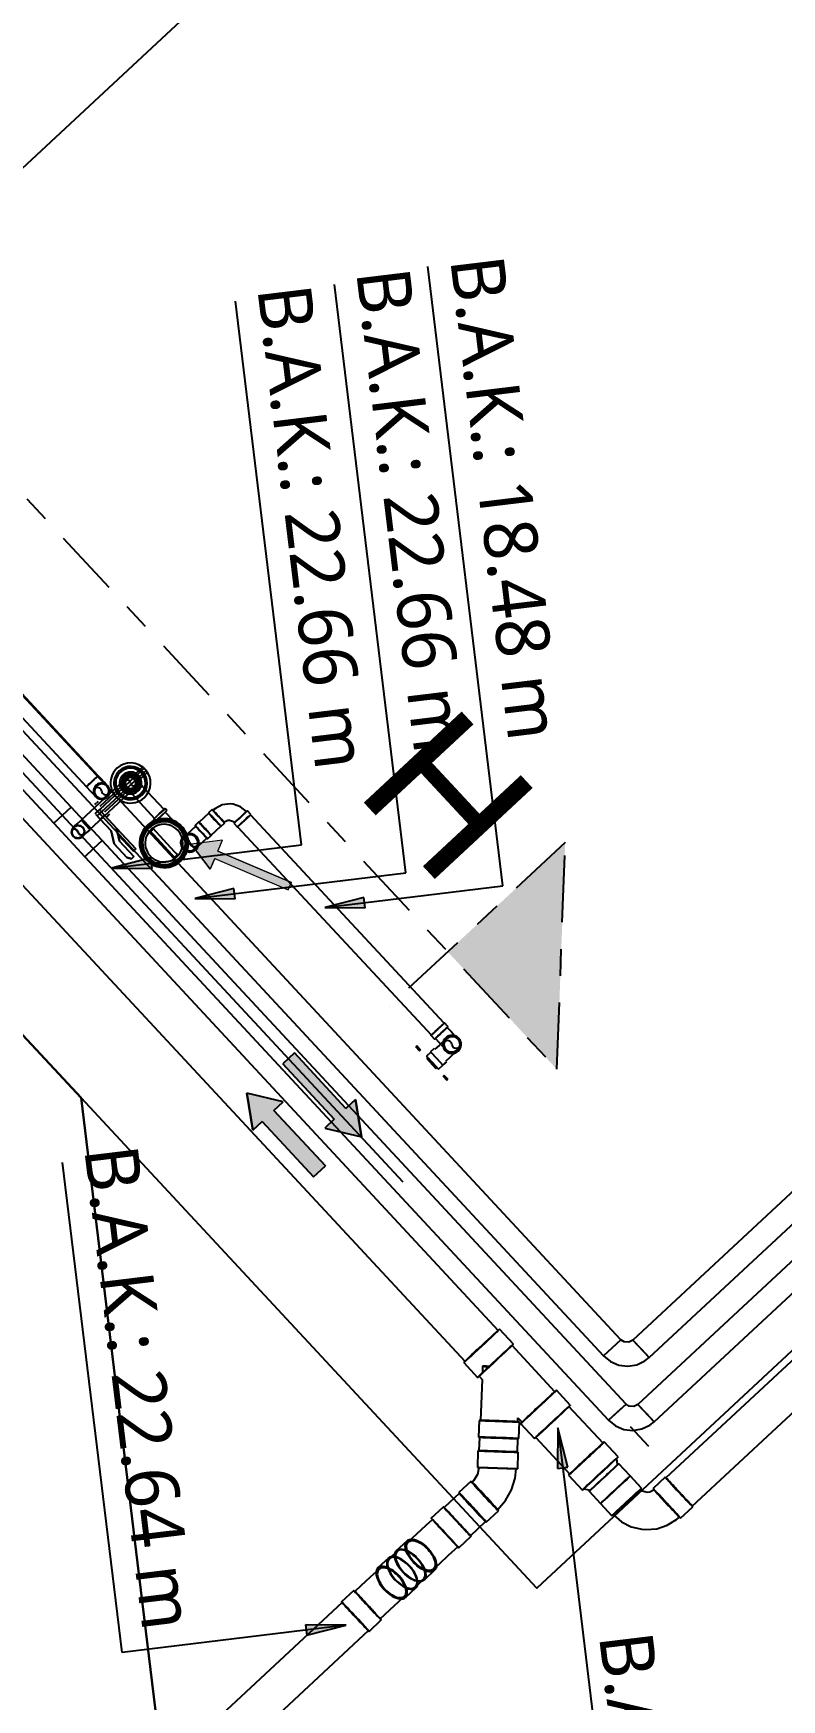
# Model space of a CAD drawing. Header units: millimetres. Extents: x 400382 to 401500, y 4543975 to 4544133.
# Drawn here: x 400490.23 to 400493.03, y 4543994.96 to 4544001.19 of the extents above; entities that cross this region are included whole.
import ezdxf

# ---------------------------------------------------------------- set-up
doc = ezdxf.new("R2010")
doc.units = ezdxf.units.MM
for name, pattern in [('ACAD_ISO05W100', [33, 24, -3, 0, -3, 0, -3]), ('CENTER', [2, 1.25, -0.25, 0.25, -0.25]), ('DASHDOT2', [0.5, 0.25, -0.125, 0, -0.125])]:
    doc.linetypes.add(name, pattern=pattern)
doc.layers.add('A-DETL-GENF', color=92, linetype='Continuous', lineweight=9)
for name, color, linetype in [('iderzi_PROTA', 3, 'Continuous'), ('kesit tarama prota', 252, 'Continuous'), ('kiriş prota', 6, 'Continuous'), ('kolon tarama prota', 252, 'Continuous'), ('merdiven prota', 2, 'Continuous'), ('PRT-AL-TUNEL_EKSENI', 14, 'DASHDOT2'), ('skesit prota', 7, 'Continuous'), ('TARAMA', 8, 'Continuous'), ('tkesit prota', 7, 'Continuous')]:
    doc.layers.add(name, color=color, linetype=linetype)
doc.styles.add('Arial', font='Arial.ttf')
doc.styles.add('Segoe UI Light_1', font='', dxfattribs={"height": 200})
doc.styles.get('Segoe UI Light_1').set_extended_font_data('Segoe UI Light')

# ---------------------------------------------------------------- blocks, each defined once
blk = doc.blocks.new('Flow Direction - Flow Direction _25mm_-1035271-_17_70 m  ARA KAT')
at = {"layer": 'TARAMA'}
blk.add_hatch(color=256, dxfattribs=at).paths.add_polyline_path([(0, 0), (-117, -78), (-117, -30), (-400, -30), (-400, 30), (-117, 30), (-117, 78)], flags=0)
for p, q in [((0, 0), (-117, 78)), ((-117, 78), (-117, 30)), ((-117, 78), (0, 0)), ((-117, 30), (-117, 78)), ((-117, 30), (-400, 30)), ((-400, 30), (-400, -30)), ((-117, 30), (-400, 30)), ((-400, 30), (-400, -30)), ((-117, -78), (0, 0)), ((-117, -78), (0, 0)), ((-400, -30), (-117, -30)), ((-117, -30), (-400, -30)), ((-117, -30), (-117, -78)), ((-117, -30), (-117, -78))]:
    blk.add_line(p, q, dxfattribs=at)
blk = doc.blocks.new('Riser Direction1 - Flow Direction _25mm_ 2-2155046-_17_70 m  ARA KAT')
at = {"layer": 'A-DETL-GENF'}
blk.add_hatch(color=256, dxfattribs=at).paths.add_polyline_path([(0, 0), (118, 0), (96, -38.1), (354.9, -187.5), (339.8, -213.5), (81, -64.1), (59, -102.2)], flags=0)
for p, q in [((0, 0), (59, -102.2)), ((118, 0), (0, 0)), ((118, 0), (0, 0)), ((59, -102.2), (0, 0)), ((96, -38.1), (118, 0)), ((96, -38.1), (118, 0)), ((354.9, -187.5), (96, -38.1)), ((96, -38.1), (354.9, -187.5)), ((59, -102.2), (81, -64.1)), ((81, -64.1), (59, -102.2)), ((81, -64.1), (339.8, -213.5)), ((81, -64.1), (339.8, -213.5)), ((339.8, -213.5), (354.9, -187.5)), ((339.8, -213.5), (354.9, -187.5))]:
    blk.add_line(p, q, dxfattribs=at)
blk = doc.blocks.new('17.60 mekanik')
at = {"layer": 'kolon tarama prota'}
for points in [[(144676.09, 61564.79), (144686.5, 61575.77), (144683.31, 61578.09)], [(144640.54, 61531.46), (144650.95, 61542.43), (144647.76, 61544.76)], [(144610.99, 61516.46), (144621.4, 61527.43), (144618.21, 61529.76)], [(144878.06, 61496.15), (144889.04, 61485.74), (144891.36, 61488.93)], [(144878.08, 61387.86), (144867.66, 61376.89), (144870.86, 61374.57)]]:
    blk.add_hatch(color=256, dxfattribs=at).paths.add_polyline_path(points, flags=0)
for p, q in [((144892.02, 62434.13), (144892.02, 61524.06)), ((144900.91, 61524.06), (144900.91, 62434.13)), ((144919.3, 62428.03), (144919.3, 61513.01)), ((144933.7, 61513.01), (144933.7, 62428.03)), ((144873.13, 62415.24), (144873.13, 61539.06)), ((144882.02, 61539.06), (144882.02, 62415.24)), ((144715.6, 61619.17), (144526.89, 61756.28)), ((144687.31, 61595.84), (144508.01, 61726.11)), ((144653.09, 61574.41), (144487.39, 61694.8)), ((144676.09, 61564.79), (144715.6, 61619.17)), ((144640.54, 61531.46), (144687.31, 61595.84)), ((144683.31, 61578.09), (144676.09, 61564.79)), ((144686.5, 61575.77), (144683.31, 61578.09)), ((144610.99, 61516.46), (144653.09, 61574.41)), ((144676.09, 61564.79), (144686.5, 61575.77)), ((144631.81, 61568.23), (144629.91, 61568.23)), ((144738.25, 61568.09), (144631.81, 61568.09)), ((144740.16, 61568.23), (144738.25, 61568.23)), ((144620.6, 61558.92), (144620.6, 61557.02)), ((144627.46, 61557.02), (144627.46, 61558.92)), ((144629.91, 61561.36), (144631.81, 61561.36)), ((144631.81, 61561.49), (144738.25, 61561.49)), ((144738.25, 61561.36), (144740.16, 61561.36)), ((144742.6, 61558.92), (144742.6, 61557.01)), ((144746.03, 61558.92), (144746.03, 61558.92)), ((144746.03, 61558.92), (144746.03, 61558.92)), ((144746.03, 61558.92), (144746.03, 61558.92)), ((144746.03, 61558.92), (144746.03, 61558.92)), ((144749.46, 61557.01), (144749.46, 61558.92)), ((144620.73, 61557.02), (144620.73, 61552.07)), ((144627.33, 61552.07), (144627.33, 61557.02)), ((144737.53, 61554.79), (144737.53, 61554.29)), ((144737.53, 61554.79), (144739.53, 61554.79)), ((144739.53, 61554.79), (144737.53, 61554.79)), ((144737.53, 61554.29), (144739.53, 61554.29)), ((144739.53, 61554.29), (144737.53, 61554.29)), ((144739.53, 61554.29), (144739.53, 61554.79)), ((144742.73, 61557.01), (144742.73, 61554.79)), ((144746.03, 61557.01), (144742.73, 61557.01)), ((144742.73, 61557.01), (144746.03, 61557.01)), ((144746.03, 61554.79), (144742.73, 61554.79)), ((144742.73, 61554.79), (144746.03, 61554.79)), ((144743.53, 61554.79), (144743.53, 61554.29)), ((144743.53, 61554.79), (144748.53, 61554.79)), ((144748.53, 61554.79), (144743.53, 61554.79)), ((144743.53, 61554.29), (144748.53, 61554.29)), ((144748.53, 61554.29), (144743.53, 61554.29)), ((144749.33, 61557.01), (144746.03, 61557.01)), ((144746.03, 61557.01), (144749.33, 61557.01)), ((144746.03, 61557.01), (144746.03, 61557.01)), ((144746.03, 61557.01), (144746.03, 61557.01)), ((144749.33, 61554.79), (144746.03, 61554.79)), ((144746.03, 61554.79), (144749.33, 61554.79)), ((144748.53, 61554.29), (144748.53, 61554.79)), ((144749.33, 61554.79), (144749.33, 61557.01)), ((144752.53, 61554.79), (144752.53, 61554.29)), ((144752.53, 61554.79), (144754.53, 61554.79)), ((144754.53, 61554.79), (144752.53, 61554.79)), ((144752.53, 61554.29), (144754.53, 61554.29)), ((144754.53, 61554.29), (144752.53, 61554.29)), ((144754.53, 61554.29), (144754.53, 61554.79)), ((144591.21, 61550.99), (144591.21, 61545.44)), ((144591.98, 61550.99), (144591.98, 61525.59)), ((144592.53, 61550.99), (144592.53, 61550.99)), ((144592.53, 61550.99), (144592.53, 61550.99)), ((144592.53, 61550.99), (144592.53, 61550.99)), ((144592.53, 61550.99), (144592.53, 61550.99)), ((144593.08, 61525.59), (144593.08, 61550.99)), ((144593.85, 61545.44), (144593.85, 61550.99)), ((144609.33, 61546.29), (144608.33, 61546.29)), ((144608.33, 61545.29), (144608.33, 61546.29)), ((144608.33, 61546.29), (144608.33, 61546.29)), ((144608.33, 61546.29), (144608.33, 61545.29)), ((144609.33, 61545.29), (144609.33, 61546.29)), ((144609.33, 61546.29), (144609.33, 61546.29)), ((144609.33, 61546.29), (144609.33, 61545.29)), ((144620.6, 61552.07), (144620.6, 61550.17)), ((144627.46, 61550.17), (144627.46, 61552.07)), ((144591.21, 61540.45), (144591.21, 61528.89)), ((144592.53, 61545.44), (144592.53, 61545.44)), ((144592.53, 61545.44), (144592.53, 61545.44)), ((144592.53, 61540.45), (144592.53, 61540.45)), ((144592.53, 61540.45), (144592.53, 61540.45)), ((144593.85, 61528.89), (144593.85, 61540.45)), ((144608.33, 61545.71), (144596.33, 61545.71)), ((144596.33, 61545.71), (144596.33, 61543.29)), ((144596.33, 61543.29), (144596.33, 61545.71)), ((144596.33, 61543.29), (144596.33, 61540.88)), ((144596.33, 61540.88), (144596.33, 61543.29)), ((144596.33, 61543.29), (144596.33, 61543.29)), ((144596.33, 61543.29), (144596.33, 61543.29)), ((144596.33, 61540.88), (144608.33, 61540.88)), ((144608.33, 61545.71), (144608.33, 61543.29)), ((144608.33, 61543.29), (144608.33, 61545.71)), ((144608.33, 61545.29), (144608.33, 61541.29)), ((144608.33, 61541.29), (144608.33, 61545.29)), ((144608.33, 61543.29), (144608.33, 61540.88)), ((144608.33, 61540.88), (144608.33, 61543.29)), ((144608.33, 61541.29), (144608.33, 61540.29)), ((144608.33, 61540.29), (144608.33, 61541.29)), ((144608.33, 61540.29), (144608.94, 61540.29)), ((144608.33, 61540.29), (144608.33, 61540.29)), ((144608.94, 61540.29), (144608.94, 61540.29)), ((144613.62, 61545.41), (144609.33, 61545.41)), ((144609.33, 61541.2), (144609.33, 61545.41)), ((144609.33, 61545.41), (144609.33, 61541.2)), ((144609.33, 61545.29), (144609.33, 61541.29)), ((144609.33, 61541.29), (144609.33, 61545.29)), ((144609.33, 61541.29), (144609.33, 61541.21)), ((144609.33, 61541.2), (144609.33, 61541.29)), ((144609.33, 61541.2), (144609.33, 61541.2)), ((144609.33, 61541.2), (144609.33, 61541.2)), ((144647.76, 61544.76), (144640.54, 61531.46)), ((144640.54, 61531.46), (144650.95, 61542.43)), ((144650.95, 61542.43), (144647.76, 61544.76)), ((144869.98, 61535.9), (144485.52, 61535.9)), ((144582.29, 61536.29), (144517.46, 61536.29)), ((144590.12, 61539.49), (144590.12, 61520.26)), ((144592.53, 61539.49), (144590.12, 61539.49)), ((144590.12, 61539.49), (144592.53, 61539.49)), ((144594.94, 61539.49), (144592.53, 61539.49)), ((144592.53, 61539.49), (144594.94, 61539.49)), ((144594.94, 61520.26), (144594.94, 61539.49)), ((144610.48, 61537.89), (144610.48, 61536.39)), ((144610.98, 61537.89), (144610.48, 61537.89)), ((144610.48, 61537.89), (144610.48, 61537.89)), ((144610.48, 61537.89), (144612.48, 61537.89)), ((144610.48, 61536.39), (144610.48, 61537.89)), ((144612.48, 61536.39), (144610.48, 61536.39)), ((144610.48, 61536.39), (144610.48, 61536.39)), ((144610.48, 61536.39), (144610.98, 61536.39)), ((144612.48, 61537.89), (144610.98, 61537.89)), ((144610.98, 61537.89), (144610.98, 61537.89)), ((144610.98, 61536.39), (144610.98, 61537.89)), ((144610.98, 61536.39), (144610.98, 61536.39)), ((144610.98, 61536.39), (144612.48, 61536.39)), ((144622.58, 61537.89), (144612.48, 61537.89)), ((144612.48, 61537.89), (144622.58, 61537.89)), ((144622.58, 61536.39), (144612.48, 61536.39)), ((144612.48, 61536.39), (144622.58, 61536.39)), ((144624.08, 61537.89), (144622.58, 61537.89)), ((144622.58, 61537.89), (144624.58, 61537.89)), ((144624.58, 61536.39), (144622.58, 61536.39)), ((144622.58, 61536.39), (144624.08, 61536.39)), ((144624.58, 61537.89), (144624.08, 61537.89)), ((144624.08, 61537.89), (144624.08, 61537.89)), ((144624.08, 61536.39), (144624.08, 61537.89)), ((144624.08, 61536.39), (144624.08, 61536.39)), ((144624.08, 61536.39), (144624.58, 61536.39)), ((144624.58, 61536.39), (144624.58, 61537.89)), ((144624.58, 61537.89), (144624.58, 61537.89)), ((144624.58, 61536.39), (144624.58, 61537.89)), ((144624.58, 61536.39), (144624.58, 61536.39)), ((144869.98, 61535.9), (144869.98, 61531.46)), ((144869.98, 61531.46), (144869.98, 61535.9)), ((144869.98, 61527.01), (144869.98, 61535.9)), ((144869.98, 61535.9), (144869.98, 61527.01)), ((144873.13, 61539.06), (144877.58, 61539.06)), ((144877.58, 61539.06), (144873.13, 61539.06)), ((144882.02, 61539.06), (144873.13, 61539.06)), ((144873.13, 61539.06), (144882.02, 61539.06)), ((144877.58, 61539.06), (144882.02, 61539.06)), ((144882.02, 61539.06), (144877.58, 61539.06)), ((144517.46, 61530.26), (144582.29, 61530.26)), ((144589.28, 61529.72), (144589.28, 61528.89)), ((144589.28, 61528.79), (144589.28, 61527.97)), ((144591.87, 61527.97), (144591.87, 61525.79)), ((144591.98, 61528.79), (144591.98, 61525.59)), ((144592.53, 61529.72), (144592.53, 61529.72)), ((144592.53, 61529.72), (144592.53, 61529.72)), ((144592.53, 61528.89), (144592.53, 61528.89)), ((144592.53, 61528.89), (144592.53, 61528.89)), ((144592.53, 61528.89), (144592.53, 61528.89)), ((144592.53, 61528.89), (144592.53, 61528.89)), ((144592.53, 61528.79), (144592.53, 61528.79)), ((144592.53, 61528.79), (144592.53, 61528.79)), ((144592.53, 61528.79), (144592.53, 61528.79)), ((144592.53, 61528.79), (144592.53, 61528.79)), ((144594.68, 61527.97), (144592.53, 61527.97)), ((144592.53, 61527.97), (144592.53, 61527.97)), ((144592.53, 61527.97), (144594.68, 61527.97)), ((144592.53, 61527.97), (144592.53, 61527.97)), ((144592.53, 61527.97), (144592.53, 61527.97)), ((144593.08, 61525.59), (144593.08, 61528.79)), ((144594.68, 61525.79), (144594.68, 61527.97)), ((144594.68, 61527.97), (144601.26, 61527.97)), ((144601.26, 61527.97), (144594.68, 61527.97)), ((144594.68, 61527.97), (144594.68, 61525.79)), ((144594.68, 61527.97), (144594.68, 61527.97)), ((144594.68, 61527.97), (144594.68, 61527.97)), ((144594.68, 61525.79), (144594.68, 61527.97)), ((144594.68, 61527.97), (144594.68, 61525.79)), ((144595.78, 61528.89), (144595.78, 61529.72)), ((144595.78, 61527.97), (144595.78, 61528.79)), ((144603.43, 61526.72), (144601.26, 61527.97)), ((144601.26, 61527.97), (144611.93, 61527.97)), ((144611.93, 61527.97), (144601.26, 61527.97)), ((144601.26, 61527.97), (144603.43, 61526.72)), ((144601.26, 61527.97), (144601.26, 61527.97)), ((144601.26, 61527.97), (144605.59, 61525.47)), ((144605.59, 61525.47), (144601.26, 61527.97)), ((144601.26, 61527.97), (144601.26, 61527.97)), ((144618.21, 61529.76), (144610.99, 61516.46)), ((144610.99, 61516.46), (144621.4, 61527.43)), ((144611.93, 61527.97), (144611.93, 61526.72)), ((144611.93, 61526.72), (144611.93, 61527.97)), ((144611.93, 61527.97), (144611.93, 61527.97)), ((144621.4, 61527.43), (144618.21, 61529.76)), ((144869.98, 61531.46), (144869.98, 61527.01)), ((144869.98, 61527.01), (144869.98, 61531.46)), ((144485.52, 61527.01), (144869.98, 61527.01)), ((144594.68, 61525.79), (144592.53, 61525.79)), ((144592.53, 61525.79), (144592.53, 61525.79)), ((144592.53, 61525.79), (144594.68, 61525.79)), ((144592.53, 61525.59), (144592.53, 61525.59)), ((144592.53, 61525.59), (144592.53, 61525.59)), ((144592.53, 61525.59), (144592.53, 61525.59)), ((144592.53, 61525.59), (144592.53, 61525.59)), ((144600.68, 61525.79), (144594.68, 61525.79)), ((144594.68, 61525.79), (144600.68, 61525.79)), ((144594.68, 61525.79), (144594.68, 61525.79)), ((144594.68, 61525.79), (144594.68, 61525.79)), ((144605.01, 61523.29), (144600.68, 61525.79)), ((144600.68, 61525.79), (144605.01, 61523.29)), ((144600.68, 61525.79), (144600.68, 61525.79)), ((144611.93, 61526.72), (144603.43, 61526.72)), ((144603.43, 61526.72), (144611.93, 61526.72)), ((144603.43, 61526.72), (144603.43, 61526.72)), ((144612.01, 61523.29), (144605.01, 61523.29)), ((144605.01, 61523.29), (144612.01, 61523.29)), ((144605.01, 61523.29), (144605.01, 61523.29)), ((144605.59, 61525.47), (144613.53, 61525.47)), ((144613.53, 61525.47), (144605.59, 61525.47)), ((144605.59, 61525.47), (144605.59, 61525.47)), ((144611.93, 61526.72), (144611.93, 61526.72)), ((144613.53, 61524.17), (144612.01, 61523.29)), ((144612.01, 61523.29), (144613.53, 61524.17)), ((144612.01, 61523.29), (144612.01, 61523.29)), ((144613.53, 61525.47), (144613.53, 61524.17)), ((144613.53, 61524.17), (144613.53, 61525.47)), ((144613.53, 61525.47), (144613.53, 61525.47)), ((144613.53, 61524.17), (144613.53, 61524.17)), ((144896.47, 61524.06), (144892.02, 61524.06)), ((144892.02, 61524.06), (144896.47, 61524.06)), ((144900.91, 61524.06), (144892.02, 61524.06)), ((144892.02, 61524.06), (144900.91, 61524.06)), ((144900.91, 61524.06), (144896.47, 61524.06)), ((144896.47, 61524.06), (144900.91, 61524.06)), ((144583.96, 61520.9), (144439.56, 61520.9)), ((144601.1, 61520.9), (144583.96, 61520.9)), ((144583.96, 61520.9), (144583.96, 61516.46)), ((144583.96, 61516.46), (144583.96, 61520.9)), ((144583.96, 61516.46), (144583.96, 61516.46)), ((144583.96, 61516.46), (144583.96, 61516.46)), ((144583.96, 61516.46), (144583.96, 61512.01)), ((144583.96, 61512.01), (144583.96, 61516.46)), ((144592.53, 61520.26), (144590.12, 61520.26)), ((144590.12, 61520.26), (144592.53, 61520.26)), ((144594.94, 61520.26), (144592.53, 61520.26)), ((144592.53, 61520.26), (144594.94, 61520.26)), ((144592.53, 61520.26), (144592.53, 61520.26)), ((144592.53, 61520.26), (144592.53, 61520.26)), ((144888.87, 61520.9), (144601.1, 61520.9)), ((144601.1, 61520.9), (144601.1, 61516.46)), ((144601.1, 61516.46), (144601.1, 61520.9)), ((144601.1, 61516.46), (144601.1, 61512.01)), ((144601.1, 61512.01), (144601.1, 61516.46)), ((144601.1, 61516.46), (144601.1, 61516.46)), ((144601.1, 61516.46), (144601.1, 61516.46)), ((144888.87, 61520.9), (144888.87, 61516.46)), ((144888.87, 61516.46), (144888.87, 61520.9)), ((144888.87, 61512.01), (144888.87, 61520.9)), ((144888.87, 61520.9), (144888.87, 61512.01)), ((144888.87, 61516.46), (144888.87, 61512.01)), ((144888.87, 61512.01), (144888.87, 61516.46)), ((144439.56, 61512.01), (144583.96, 61512.01)), ((144583.96, 61512.01), (144601.1, 61512.01)), ((144601.1, 61512.01), (144888.87, 61512.01)), ((144918.95, 61513.01), (144918.95, 61506.76)), ((144934.05, 61506.76), (144934.05, 61513.01)), ((144836.16, 61504.65), (144498.25, 61504.65)), ((144843.78, 61505.31), (144836.16, 61505.31)), ((144867.38, 61504.57), (144843.78, 61504.57)), ((144875, 61505.31), (144867.38, 61505.31)), ((144893.71, 61504.65), (144875, 61504.65)), ((144901.33, 61505.31), (144893.71, 61505.31)), ((144903.39, 61503.11), (144901.33, 61504.57)), ((144909.64, 61503.7), (144903.39, 61503.7)), ((144915.89, 61503.7), (144909.64, 61503.7)), ((144841.98, 61491.23), (144843.78, 61489.44)), ((144843.83, 61493.03), (144843.72, 61493.03)), ((144878.06, 61496.15), (144889.04, 61485.74)), ((144891.36, 61488.93), (144878.06, 61496.15)), ((144878.06, 61496.15), (144916.89, 61467.94)), ((144498.25, 61487.65), (144836.16, 61487.65)), ((144836.16, 61487), (144843.78, 61487)), ((144843.78, 61487.74), (144845.47, 61487.74)), ((144845.47, 61487.74), (144856.33, 61476.88)), ((144865.15, 61487.74), (144867.38, 61487.74)), ((144866.17, 61486.72), (144865.15, 61487.74)), ((144871.01, 61482.72), (144866.59, 61487.14)), ((144867.38, 61487), (144875, 61487)), ((144875, 61487.65), (144893.71, 61487.65)), ((144889.04, 61485.74), (144891.36, 61488.93)), ((144893.71, 61487), (144901.33, 61487)), ((144901.33, 61487.74), (144903.39, 61489.2)), ((144903.39, 61488.6), (144909.64, 61488.6)), ((144909.64, 61488.6), (144915.89, 61488.6)), ((144874.6, 61479.12), (144863.93, 61468.45)), ((144863.93, 61468.45), (144874.6, 61479.12)), ((144874.36, 61478.88), (144870.76, 61482.47)), ((144879.02, 61474.7), (144874.6, 61479.12)), ((144855.91, 61476.46), (144860.33, 61472.04)), ((144860.58, 61472.29), (144864.17, 61468.69)), ((144879.02, 61474.7), (144868.35, 61464.03)), ((144868.35, 61464.03), (144879.02, 61474.7)), ((144878.6, 61474.28), (144868.77, 61464.45)), ((144868.77, 61464.45), (144878.6, 61474.28)), ((144863.93, 61468.45), (144868.35, 61464.03)), ((144916.89, 61467.94), (145082.43, 61347.67)), ((144870.53, 61458.75), (144870.53, 61452.51)), ((144885.63, 61452.51), (144885.63, 61458.75)), ((144870.88, 61452.51), (144870.88, 61444.69)), ((144885.28, 61444.69), (144885.28, 61452.51)), ((144828.45, 61319.55), (144679.15, 61428.02)), ((144870.53, 61416.59), (144870.53, 61411.18)), ((144870.88, 61420.68), (144870.88, 61416.59)), ((144885.28, 61416.59), (144885.28, 61420.68)), ((144885.63, 61411.18), (144885.63, 61416.59)), ((144870.53, 61398.83), (144870.53, 61392.58)), ((144885.63, 61392.58), (144885.63, 61398.83)), ((144870.88, 61392.58), (144870.87, 60900.74)), ((144885.27, 60900.74), (144885.28, 61392.58)), ((144878.08, 61387.86), (144828.45, 61319.55)), ((144878.08, 61387.86), (144867.66, 61376.89)), ((144870.86, 61374.57), (144878.08, 61387.86)), ((144867.66, 61376.89), (144870.86, 61374.57))]:
    blk.add_line(p, q, dxfattribs=at)
at = {"layer": 'kolon tarama prota', "extrusion": (0, 0, -1)}
for p, q in [((144592.53, 61539.49), (144592.53, 61539.49)), ((144592.53, 61539.49), (144592.53, 61539.49)), ((144870.53, 61438.44), (144870.53, 61444.69)), ((144885.63, 61444.69), (144885.63, 61438.44)), ((144870.53, 61420.68), (144870.53, 61426.09)), ((144885.63, 61426.09), (144885.63, 61420.68))]:
    blk.add_line(p, q, dxfattribs=at)
at = {"layer": 'kolon tarama prota', "flags": 128}
for points in [[(144623.62, 61565.21), (144621.93, 61562.85), (144621.09, 61560.08), (144621.01, 61558.92)], [(144629.91, 61567.81), (144627.05, 61567.34), (144624.49, 61565.97), (144623.62, 61565.21)], [(144740.16, 61567.81), (144742.47, 61567.81), (144744.4, 61567.81), (144745.65, 61567.81), (144746.03, 61567.81)], [(144743.01, 61564.79), (144743.48, 61566.4), (144744.73, 61567.51), (144746.03, 61567.81)], [(144743.01, 61564.79), (144743.01, 61564.32), (144743.01, 61562.99), (144743.01, 61561.01), (144743.01, 61558.92)], [(144746.03, 61561.78), (144744.42, 61562.24), (144743.31, 61563.49), (144743.01, 61564.79)], [(144746.03, 61567.81), (144747.64, 61567.35), (144748.75, 61566.1), (144749.05, 61564.79)], [(144749.05, 61564.79), (144748.58, 61563.19), (144747.33, 61562.07), (144746.03, 61561.78)], [(144749.05, 61558.92), (144749.05, 61561.22), (144749.05, 61563.16), (144749.05, 61564.41), (144749.05, 61564.79)], [(144627.05, 61558.92), (144627.51, 61560.48), (144627.88, 61560.94)], [(144627.88, 61560.94), (144629.31, 61561.72), (144629.91, 61561.78)], [(144746.03, 61561.78), (144745.56, 61561.78), (144744.23, 61561.78), (144742.24, 61561.78), (144740.16, 61561.78)], [(144595.41, 61543.29), (144595.1, 61544.61), (144594.22, 61545.63), (144592.97, 61546.14), (144591.62, 61546.03), (144590.48, 61545.32), (144589.78, 61544.16), (144589.65, 61543.29)], [(144626.68, 61537.14), (144626.17, 61540.16), (144624.7, 61542.83), (144622.43, 61544.87), (144619.62, 61546.05), (144616.57, 61546.24), (144613.63, 61545.42), (144611.12, 61543.68), (144609.33, 61541.21)], [(144621.01, 61550.17), (144621.01, 61547.86), (144621.01, 61545.93), (144621.01, 61544.67), (144621.01, 61544.29)], [(144627.05, 61544.29), (144627.05, 61544.76), (144627.05, 61546.1), (144627.05, 61548.09), (144627.05, 61550.17)], [(144589.65, 61543.29), (144589.96, 61541.98), (144590.84, 61540.96), (144592.09, 61540.45), (144593.44, 61540.56), (144594.58, 61541.27), (144595.28, 61542.43), (144595.41, 61543.29)], [(144590.12, 61543.29), (144590.58, 61544.71), (144591.78, 61545.59), (144592.53, 61545.71)], [(144592.53, 61540.88), (144591.11, 61541.34), (144590.23, 61542.55), (144590.12, 61543.29)], [(144592.53, 61545.71), (144593, 61545.71), (144594.28, 61545.71), (144596.07, 61545.71), (144596.33, 61545.71)], [(144592.53, 61545.71), (144593.95, 61545.25), (144594.83, 61544.04), (144594.95, 61543.29)], [(144594.95, 61543.29), (144594.48, 61541.88), (144593.28, 61541), (144592.53, 61540.88)], [(144596.33, 61540.88), (144594.51, 61540.88), (144593.13, 61540.88), (144592.54, 61540.88), (144592.53, 61540.88)], [(144609.33, 61541.21), (144608.62, 61539.23), (144608.38, 61537.14)], [(144587.39, 61536.29), (144586.92, 61536.29), (144585.6, 61536.29), (144583.66, 61536.29), (144582.29, 61536.29)], [(144873.13, 61539.06), (144872.67, 61537.41), (144871.41, 61536.25), (144869.98, 61535.9)], [(144869.98, 61527.01), (144873.32, 61527.49), (144876.4, 61528.87), (144878.97, 61531.05), (144880.84, 61533.86), (144881.86, 61537.08), (144882.02, 61539.06)], [(144582.29, 61530.26), (144584.43, 61530.26), (144586.17, 61530.26), (144587.2, 61530.26), (144587.39, 61530.26)], [(144892.02, 61524.06), (144891.56, 61522.41), (144890.3, 61521.25), (144888.87, 61520.9)], [(144888.87, 61512.01), (144892.21, 61512.49), (144895.29, 61513.87), (144897.86, 61516.05), (144899.73, 61518.86), (144900.75, 61522.08), (144900.91, 61524.06)], [(144590.12, 61516.46), (144590.12, 61516.93), (144590.12, 61518.21), (144590.12, 61520), (144590.12, 61520.26)], [(144590.12, 61516.46), (144590.58, 61517.88), (144591.78, 61518.76), (144592.53, 61518.87)], [(144592.53, 61514.04), (144591.11, 61514.51), (144590.23, 61515.71), (144590.12, 61516.46)], [(144592.53, 61518.87), (144593.95, 61518.41), (144594.83, 61517.21), (144594.95, 61516.46)], [(144594.95, 61516.46), (144594.48, 61515.04), (144593.28, 61514.16), (144592.53, 61514.04)], [(144594.95, 61520.26), (144594.95, 61518.44), (144594.95, 61517.06), (144594.95, 61516.47), (144594.95, 61516.46)], [(144918.48, 61504.18), (144916.89, 61503.25), (144915.89, 61503.11)], [(144919.54, 61506.76), (144919.08, 61504.98), (144918.48, 61504.18)], [(144928.33, 61494.37), (144930.86, 61497.57), (144932.58, 61501.28), (144933.39, 61505.27), (144933.46, 61506.76)], [(144915.89, 61489.2), (144919.94, 61489.67), (144923.78, 61491.07), (144927.19, 61493.31), (144928.33, 61494.37)], [(144885.04, 61458.75), (144884.56, 61463.3), (144883.16, 61467.64), (144880.89, 61471.6), (144878.6, 61474.28)], [(144868.77, 61464.45), (144870.35, 61462.2), (144871.08, 61459.54), (144871.12, 61458.75)], [(144871.12, 61411.18), (144871.12, 61406.72), (144871.12, 61401.96), (144871.12, 61398.83)], [(144885.04, 61398.83), (144885.04, 61403.69), (144885.04, 61408.36), (144885.04, 61411.18)]]:
    blk.add_lwpolyline(points, dxfattribs=at)
at = {"layer": 'kolon tarama prota', "extrusion": (0, 0, -1), "flags": 128}
for points in [[(-144592.53, 61545.71), (-144591.11, 61545.25), (-144590.23, 61544.04), (-144590.12, 61543.29)], [(-144590.12, 61543.29), (-144590.12, 61542.83), (-144590.12, 61541.54), (-144590.12, 61539.76), (-144590.12, 61539.49)], [(-144590.12, 61543.29), (-144590.58, 61541.88), (-144591.78, 61541), (-144592.53, 61540.88)], [(-144594.95, 61543.29), (-144594.48, 61544.71), (-144593.28, 61545.59), (-144592.53, 61545.71)], [(-144592.53, 61540.88), (-144593.95, 61541.34), (-144594.83, 61542.55), (-144594.95, 61543.29)], [(-144594.95, 61539.49), (-144594.95, 61541.32), (-144594.95, 61542.7), (-144594.95, 61543.29), (-144594.95, 61543.29)], [(-144871.12, 61426.09), (-144871.12, 61430.55), (-144871.12, 61435.31), (-144871.12, 61438.44)], [(-144885.04, 61438.44), (-144885.04, 61433.58), (-144885.04, 61428.91), (-144885.04, 61426.09)]]:
    blk.add_lwpolyline(points, dxfattribs=at)
at = {"layer": 'kolon tarama prota'}
for centre, radius, start, end in [((144746.03, 61564.79), 3.43, 90, 270), ((144746.03, 61564.79), 3.43, 90, 270), ((144746.03, 61564.79), 3.43, 0, 180), ((144746.03, 61564.79), 3.43, 0, 180), ((144746.03, 61564.79), 3.43, 180, 0), ((144746.03, 61564.79), 3.43, 180, 0), ((144746.03, 61564.79), 3.3, 144, 324), ((144746.03, 61564.79), 3.02, 90, 270), ((144746.03, 61564.79), 3.02, 0, 180), ((144746.03, 61564.79), 3.02, 180, 0), ((144746.03, 61564.79), 3.3, 324, 144), ((144745.06, 61563.46), 1.65, 54, 234), ((144746.03, 61564.79), 3.43, 270, 90), ((144746.03, 61564.79), 3.43, 270, 90), ((144746.03, 61564.79), 3.02, 270, 90), ((144747, 61566.13), 1.65, 234, 54), ((144592.53, 61543.29), 7.5, 0, 180), ((144592.53, 61543.29), 7.5, 0, 180), ((144592.53, 61543.29), 7.5, 0, 180), ((144592.53, 61543.29), 7.5, 0, 180), ((144592.53, 61543.29), 6.21, 0, 180), ((144592.53, 61543.29), 6.21, 0, 180), ((144592.53, 61543.29), 5.56, 0, 180), ((144592.53, 61543.29), 5.56, 0, 180), ((144592.53, 61543.29), 5.56, 0, 180), ((144592.53, 61543.29), 5.56, 0, 180), ((144592.53, 61543.29), 4.1, 90, 270), ((144592.53, 61543.29), 3.44, 90, 270), ((144592.53, 61543.29), 3.44, 90, 270), ((144592.53, 61543.29), 4.1, 270, 90), ((144592.53, 61543.29), 3.44, 270, 90), ((144592.53, 61543.29), 3.44, 270, 90), ((144624.03, 61544.29), 3.43, 90, 270), ((144624.03, 61544.29), 3.43, 90, 270), ((144624.03, 61544.29), 3.3, 144, 324), ((144624.03, 61544.29), 3.02, 90, 270), ((144624.03, 61544.29), 3.3, 324, 144), ((144624.03, 61544.29), 3.43, 270, 90), ((144624.03, 61544.29), 3.43, 270, 90), ((144624.03, 61544.29), 3.02, 270, 90), ((144625, 61545.63), 1.65, 234, 54), ((144592.53, 61543.29), 7.5, 180, 0), ((144592.53, 61543.29), 7.5, 180, 0), ((144592.53, 61543.29), 7.5, 180, 0), ((144592.53, 61543.29), 7.5, 180, 0), ((144592.53, 61543.29), 6.22, 180, 0), ((144592.53, 61543.29), 6.22, 180, 0), ((144592.53, 61543.29), 5.56, 180, 0), ((144592.53, 61543.29), 5.56, 180, 0), ((144592.53, 61543.29), 5.56, 180, 0), ((144592.53, 61543.29), 5.56, 180, 0), ((144592.53, 61543.29), 2.41, 0, 180), ((144592.53, 61543.29), 2.41, 144, 324), ((144592.53, 61543.29), 2.41, 144, 324), ((144592.53, 61543.29), 2.41, 144, 324), ((144592.53, 61543.29), 2.41, 144, 324), ((144592.53, 61543.29), 2.42, 180, 0), ((144592.53, 61543.29), 2.15, 90, 270), ((144592.53, 61543.29), 2.15, 90, 270), ((144592.53, 61543.29), 2, 0, 180), ((144592.53, 61543.29), 2, 0, 180), ((144592.53, 61543.29), 2, 90, 270), ((144592.53, 61543.29), 2, 90, 270), ((144592.53, 61543.29), 2, 90, 270), ((144592.53, 61543.29), 2, 90, 270), ((144592.53, 61543.29), 2, 90, 270), ((144592.53, 61543.29), 2, 90, 270), ((144592.53, 61543.29), 2, 0, 180), ((144592.53, 61543.29), 2, 0, 180), ((144592.53, 61543.29), 2, 0, 180), ((144592.53, 61543.29), 2, 0, 180), ((144592.53, 61543.29), 2, 0, 180), ((144592.53, 61543.29), 2, 0, 180), ((144592.53, 61543.29), 2, 180, 0), ((144592.53, 61543.29), 2, 180, 0), ((144592.53, 61543.29), 2, 180, 0), ((144592.53, 61543.29), 2, 180, 0), ((144592.53, 61543.29), 2, 180, 0), ((144592.53, 61543.29), 2, 180, 0), ((144592.53, 61543.29), 2, 180, 0), ((144592.53, 61543.29), 2, 180, 0), ((144592.53, 61543.29), 2.41, 324, 144), ((144592.53, 61543.29), 2.41, 324, 144), ((144592.53, 61543.29), 2.41, 324, 144), ((144592.53, 61543.29), 2.41, 324, 144), ((144591.82, 61542.32), 1.21, 54, 234), ((144591.82, 61542.32), 1.21, 54, 234), ((144591.82, 61542.32), 1.21, 54, 234), ((144591.82, 61542.32), 1.21, 54, 234), ((144592.53, 61543.29), 2.15, 270, 90), ((144592.53, 61543.29), 2.15, 270, 90), ((144592.53, 61543.29), 2, 270, 90), ((144592.53, 61543.29), 2, 270, 90), ((144592.53, 61543.29), 2, 270, 90), ((144592.53, 61543.29), 2, 270, 90), ((144592.53, 61543.29), 2, 270, 90), ((144592.53, 61543.29), 2, 270, 90), ((144593.24, 61544.27), 1.21, 234, 54), ((144593.24, 61544.27), 1.21, 234, 54), ((144593.24, 61544.27), 1.21, 234, 54), ((144593.24, 61544.27), 1.21, 234, 54), ((144617.53, 61537.14), 8.85, 0, 180), ((144617.53, 61537.14), 8.85, 0, 180), ((144617.53, 61537.14), 8.35, 0, 180), ((144617.53, 61537.14), 8.35, 0, 180), ((144617.53, 61537.14), 8, 0, 180), ((144617.53, 61537.14), 8, 0, 180), ((144617.53, 61537.14), 8, 0, 180), ((144617.53, 61537.14), 7.05, 0, 180), ((144617.53, 61537.14), 7.05, 0, 180), ((144623.06, 61542.96), 1.65, 54, 234), ((144587.39, 61533.28), 3.02, 0, 180), ((144587.39, 61533.28), 3.02, 144, 324), ((144587.39, 61533.28), 2.7, 0, 180), ((144587.39, 61533.28), 2.7, 0, 180), ((144587.39, 61533.28), 3.02, 324, 144), ((144588.27, 61534.5), 1.51, 234, 54), ((144617.53, 61537.14), 9.15, 180, 0), ((144617.53, 61537.14), 9.15, 180, 0), ((144617.53, 61537.14), 8.85, 180, 0), ((144617.53, 61537.14), 8.85, 180, 0), ((144617.53, 61537.14), 8.35, 180, 0), ((144617.53, 61537.14), 8.35, 180, 0), ((144617.53, 61537.14), 8, 180, 0), ((144617.53, 61537.14), 8, 180, 0), ((144617.53, 61537.14), 8, 180, 0), ((144617.53, 61537.14), 7.05, 180, 0), ((144617.53, 61537.14), 7.05, 180, 0), ((144587.39, 61533.28), 3.01, 180, 0), ((144587.39, 61533.28), 2.7, 180, 0), ((144587.39, 61533.28), 2.7, 180, 0), ((144586.5, 61532.06), 1.51, 54, 234), ((144592.53, 61516.46), 2.42, 0, 180), ((144592.53, 61516.46), 2.42, 90, 270), ((144592.53, 61516.46), 2.41, 144, 324), ((144592.53, 61516.46), 2.41, 180, 0), ((144592.53, 61516.46), 2.41, 324, 144), ((144591.82, 61515.48), 1.21, 54, 234), ((144592.53, 61516.46), 2.42, 270, 90), ((144593.24, 61517.44), 1.21, 234, 54)]:
    blk.add_arc(centre, radius, start, end, dxfattribs=at)
at = {"layer": 'kolon tarama prota', "extrusion": (0, 0, -1)}
for start, end in [(270, 90), (90, 270)]:
    blk.add_arc((-144592.53, 61543.29), 2.42, start, end, dxfattribs=at)
at = {"layer": 'kolon tarama prota'}
for centre, major_axis, ratio, start_param, end_param in [((144629.91, 61564.79), (0, 3.43), 0.01, 0.009999, 3.151592), ((144629.91, 61564.79), (0, 3.02), 0.01, 0.009999, 3.151592), ((144629.91, 61564.79), (0, 3.43), 0.01, 3.151592, 6.293184), ((144629.91, 61564.79), (0, 3.02), 0.01, 3.151592, 6.293184), ((144631.81, 61564.79), (0, 3.43), 0.01, 0.009999, 3.151592), ((144631.81, 61564.79), (0, 3.3), 0.01, 0, 1.570796), ((144631.81, 61564.79), (0, 3.3), 0.01, 1.570796, 3.141593), ((144631.81, 61564.79), (0, 3.43), 0.01, 3.151592, 6.293184), ((144631.81, 61564.79), (0, 3.3), 0.01, 4.712389, 6.283185), ((144631.81, 61564.79), (0, 3.3), 0.01, 3.141593, 4.712389), ((144738.25, 61564.79), (0, 3.43), 0.01, 4.712389, 7.853982), ((144738.25, 61564.79), (0, 3.3), 0.01, 0, 1.570796), ((144738.25, 61564.79), (0, 3.3), 0.01, 1.570796, 3.141593), ((144738.25, 61564.79), (0, 3.43), 0.01, 1.570796, 4.712389), ((144738.25, 61564.79), (0, 3.3), 0.01, 4.712389, 6.283185), ((144738.25, 61564.79), (0, 3.3), 0.01, 3.141593, 4.712389), ((144740.16, 61564.79), (0, 3.43), 0.01, 4.712389, 7.853982), ((144740.16, 61564.79), (0, 3.43), 0.01, 1.570796, 4.712389), ((144740.16, 61564.79), (0, 3.02), 0.01, 4.712389, 7.853982), ((144740.16, 61564.79), (0, 3.02), 0.01, 1.570796, 4.712389), ((144624.03, 61558.92), (3.43, 0), 0.01, 3.131593, 6.273186), ((144624.03, 61558.92), (3.43, 0), 0.01, 6.273186, 9.414779), ((144624.03, 61558.92), (3.02, 0), 0.01, 3.131593, 6.273186), ((144624.03, 61558.92), (3.02, 0), 0.01, 6.273186, 9.414779), ((144624.03, 61557.02), (3.43, 0), 0.01, 3.131593, 6.273186), ((144624.03, 61557.02), (3.43, 0), 0.01, 6.273186, 9.414779), ((144624.03, 61557.02), (3.3, 0), 0.01, 1.570796, 3.141593), ((144624.03, 61557.02), (3.3, 0), 0.01, 3.141593, 4.712389), ((144624.03, 61557.02), (3.3, 0), 0.01, 0, 1.570796), ((144624.03, 61557.02), (3.3, 0), 0.01, 4.712389, 6.283185), ((144624.03, 61552.07), (3.43, 0), 0.01, 1.570796, 4.712389), ((144624.03, 61550.17), (3.43, 0), 0.01, 1.570796, 4.712389), ((144624.03, 61552.07), (3.3, 0), 0.01, 1.570796, 3.141593), ((144624.03, 61552.07), (3.3, 0), 0.01, 3.141593, 4.712389), ((144624.03, 61550.17), (3.02, 0), 0.01, 1.570796, 4.712389), ((144624.03, 61552.07), (3.3, 0), 0.01, 0, 1.570796), ((144624.03, 61552.07), (3.43, 0), 0.01, 4.712389, 7.853982), ((144624.03, 61552.07), (3.3, 0), 0.01, 4.712389, 6.283185), ((144624.03, 61550.17), (3.43, 0), 0.01, 4.712389, 7.853982), ((144624.03, 61550.17), (3.02, 0), 0.01, 4.712389, 7.853982), ((144582.29, 61533.28), (0, 3.02), 0.01, 0, 1.570796), ((144582.29, 61533.28), (0, 3.01), 0.01, 4.712389, 7.853982), ((144582.29, 61533.28), (0, 3.02), 0.01, 4.712389, 6.283185), ((144582.29, 61533.28), (0, 3.02), 0.01, 1.570796, 3.141593), ((144582.29, 61533.28), (0, 3.02), 0.01, 1.570796, 4.712389), ((144582.29, 61533.28), (0, 3.02), 0.01, 3.141593, 4.712389), ((144926.5, 61513.01), (7.55, 0), 0.009953, 3.13168, 6.273273), ((144926.5, 61513.01), (7.55, 0), 0.009953, 6.273273, 9.414865), ((144926.5, 61513.01), (7.2, 0), 0.01, 1.570796, 3.141593), ((144926.5, 61513.01), (7.2, 0), 0.01, 3.141593, 4.712389), ((144926.5, 61513.01), (7.2, 0), 0.01, 0, 1.570796), ((144926.5, 61513.01), (7.2, 0), 0.01, 4.712389, 6.283185), ((144836.16, 61496.15), (0, 9.16), 0.01, 0, 3.141593), ((144836.16, 61496.15), (0, 8.5), 0.009991, 0, 1.570796), ((144836.16, 61496.15), (0, 9.16), 0.01, 3.141593, 6.283185), ((144836.16, 61496.15), (0, 8.5), 0.009991, 4.712389, 6.283185), ((144843.78, 61496.15), (0, 9.16), 0.01, 0, 3.141593), ((144843.78, 61496.15), (0, 8.41), 0.01, 0, 3.141593), ((144843.78, 61496.15), (0, 9.16), 0.01, 3.141593, 6.283185), ((144843.78, 61496.15), (0, 8.41), 0.01, 3.141593, 6.283185), ((144867.38, 61496.15), (0, 9.16), 0.01, 0, 3.141593), ((144867.38, 61496.15), (0, 8.41), 0.01, 0, 3.141593), ((144867.38, 61496.15), (0, 9.16), 0.01, 3.141593, 6.283185), ((144867.38, 61496.15), (0, 8.41), 0.01, 3.141593, 6.283185), ((144875, 61496.15), (0, 9.16), 0.01, 0, 3.141593), ((144875, 61496.15), (0, 8.5), 0.009913, 0, 1.570796), ((144875, 61496.15), (0, 9.16), 0.01, 3.141593, 6.283185), ((144875, 61496.15), (0, 8.5), 0.009913, 4.712389, 6.283185), ((144893.71, 61496.15), (0, 9.16), 0.009913, 0.009952, 3.151545), ((144893.71, 61496.15), (0, 8.5), 0.009913, 0, 1.570796), ((144893.71, 61496.15), (0, 9.16), 0.009913, 3.151545, 6.293138), ((144893.71, 61496.15), (0, 8.5), 0.009913, 4.712389, 6.283185), ((144901.33, 61496.15), (0, 9.16), 0.009913, 0.009952, 3.151545), ((144901.33, 61496.15), (0, 9.16), 0.009913, 3.151545, 6.293138), ((144903.39, 61496.15), (0, 7.55), 0.009913, 4.722341, 7.863934), ((144909.64, 61496.15), (0, 7.55), 0.009913, 4.722341, 7.863934), ((144909.64, 61496.15), (0, 7.55), 0.009913, 0.009952, 3.151545), ((144909.64, 61496.15), (0, 7.55), 0.009913, 3.151545, 6.293138), ((144915.89, 61496.15), (0, 7.55), 0.009913, 0.009952, 3.151545), ((144915.89, 61496.15), (0, 6.96), 0.009913, 0.009952, 3.151545), ((144915.89, 61496.15), (0, 7.55), 0.009913, 3.151545, 6.293138), ((144915.89, 61496.15), (0, 6.96), 0.009913, 3.151545, 6.293138), ((144926.5, 61506.76), (7.55, 0), 0.009953, 3.13168, 6.273273), ((144926.5, 61506.76), (7.55, 0), 0.009953, 6.273273, 9.414865), ((144926.5, 61506.76), (6.96, 0), 0.009953, 3.13168, 6.273273), ((144926.5, 61506.76), (6.96, 0), 0.009953, 6.273273, 9.414865), ((144836.16, 61496.15), (0, 8.5), 0.009991, 1.570796, 3.141593), ((144836.16, 61496.15), (0, 8.5), 0.009991, 3.141593, 4.712389), ((144846.9, 61496.15), (4.92, 4.92), 0.007071, 2.265588, 3.148664), ((144846.9, 61496.15), (4.92, 4.92), 0.007071, 3.148664, 4.031739), ((144875, 61496.15), (0, 8.5), 0.009913, 1.570796, 3.141593), ((144875, 61496.15), (0, 8.5), 0.009913, 3.141593, 4.712389), ((144893.71, 61496.15), (0, 8.5), 0.009913, 1.570796, 3.141593), ((144893.71, 61496.15), (0, 8.5), 0.009913, 3.141593, 4.712389), ((144903.39, 61496.15), (0, 7.55), 0.009913, 1.580749, 4.722341), ((144909.64, 61496.15), (0, 7.55), 0.009913, 1.580749, 4.722341), ((144861.25, 61481.8), (5.34, 5.34), 0.007071, 0.007071, 3.148664), ((144861.25, 61481.8), (5.34, 5.34), 0.007071, 3.148664, 6.290256), ((144861.25, 61481.8), (4.92, 4.92), 0.007071, 0.007071, 3.148664), ((144861.25, 61481.8), (4.92, 4.92), 0.007071, 3.148664, 6.290256), ((144865.67, 61477.38), (5.34, 5.34), 0.007071, 0.007071, 3.148664), ((144865.67, 61477.38), (5.34, 5.34), 0.007071, 3.148664, 6.290256), ((144865.67, 61477.38), (5.09, 5.09), 0.007071, 0, 1.570796), ((144865.67, 61477.38), (5.09, 5.09), 0.007071, 4.712389, 6.283185), ((144869.26, 61473.79), (5.09, 5.09), 0.007071, 0, 1.570796), ((144869.26, 61473.79), (5.09, 5.09), 0.007071, 4.712389, 6.283185), ((144865.67, 61477.38), (5.09, 5.09), 0.007071, 1.570796, 3.141593), ((144865.67, 61477.38), (5.09, 5.09), 0.007071, 3.141593, 4.712389), ((144869.26, 61473.79), (5.09, 5.09), 0.007071, 1.570796, 3.141593), ((144869.26, 61473.79), (5.09, 5.09), 0.007071, 3.141593, 4.712389), ((144878.08, 61458.75), (7.55, 0), 0.017213, 6.265974, 9.407567), ((144878.08, 61458.75), (6.96, 0), 0.017213, 6.265974, 9.407567), ((144878.08, 61458.75), (7.55, 0), 0.017213, 3.124382, 6.265974), ((144878.08, 61452.51), (7.55, 0), 0.017213, 6.265974, 9.407567), ((144878.08, 61458.75), (6.96, 0), 0.017213, 3.124382, 6.265974), ((144878.08, 61452.51), (7.55, 0), 0.017213, 3.124382, 6.265974), ((144878.08, 61452.51), (7.2, 0), 0.01, 1.570796, 3.141593), ((144878.08, 61452.51), (7.2, 0), 0.01, 3.141593, 4.712389), ((144878.08, 61452.51), (7.2, 0), 0.01, 0, 1.570796), ((144878.08, 61452.51), (7.2, 0), 0.01, 4.712389, 6.283185), ((144878.08, 61444.69), (7.2, 0), 0.01, 1.570796, 3.141593), ((144878.08, 61444.69), (7.2, 0), 0.01, 3.141593, 4.712389), ((144878.08, 61444.69), (7.2, 0), 0.01, 0, 1.570796), ((144878.08, 61444.69), (7.2, 0), 0.01, 4.712389, 6.283185), ((144878.08, 61420.68), (7.2, 0), 0.5, 1.570796, 3.141593), ((144878.08, 61420.68), (7.2, 0), 0.5, 0, 1.570796), ((144878.08, 61416.59), (7.55, 0), 0.5, 1.570796, 4.712389), ((144878.08, 61420.68), (7.2, 0), 0.5, 3.141593, 4.712389), ((144878.08, 61416.59), (7.2, 0), 0.5, 1.570796, 3.141593), ((144878.08, 61416.59), (7.2, 0), 0.5, 3.141593, 4.712389), ((144878.08, 61420.68), (7.2, 0), 0.5, 4.712389, 6.283185), ((144878.08, 61416.59), (7.55, 0), 0.5, 4.712389, 7.853982), ((144878.08, 61416.59), (7.2, 0), 0.5, 0, 1.570796), ((144878.08, 61416.59), (7.2, 0), 0.5, 4.712389, 6.283185), ((144878.08, 61411.18), (7.55, 0), 0.5, 1.570796, 4.712389), ((144878.08, 61411.18), (6.96, 0), 0.5, 1.570796, 4.712389), ((144878.08, 61411.18), (7.55, 0), 0.5, 4.712389, 7.853982), ((144878.08, 61411.18), (6.96, 0), 0.5, 4.712389, 7.853982), ((144878.08, 61398.83), (7.55, 0), 0.01, 1.570796, 4.712389), ((144878.08, 61398.83), (6.96, 0), 0.01, 1.570796, 4.712389), ((144878.08, 61398.83), (7.55, 0), 0.01, 4.712389, 7.853982), ((144878.08, 61398.83), (6.96, 0), 0.01, 4.712389, 7.853982), ((144878.08, 61392.58), (7.55, 0), 0.01, 1.570796, 4.712389), ((144878.08, 61392.58), (7.2, 0), 0.01, 1.570796, 3.141593), ((144878.08, 61392.58), (7.2, 0), 0.01, 3.141593, 4.712389), ((144878.08, 61392.58), (7.2, 0), 0.01, 0, 1.570796), ((144878.08, 61392.58), (7.55, 0), 0.01, 4.712389, 7.853982), ((144878.08, 61392.58), (7.2, 0), 0.01, 4.712389, 6.283185)]:
    blk.add_ellipse(centre, major_axis=major_axis, ratio=ratio, start_param=start_param, end_param=end_param, dxfattribs=at)
at = {"layer": 'kolon tarama prota', "extrusion": (0, 0, -1)}
for centre, major_axis, ratio, start_param, end_param in [((144878.08, 61444.69), (7.55, 0), 0.01, 1.570796, 4.712389), ((144878.08, 61444.69), (7.55, 0), 0.01, 4.712389, 7.853982), ((144878.08, 61438.44), (7.55, 0), 0.01, 1.570796, 4.712389), ((144878.08, 61438.44), (6.96, 0), 0.01, 1.570796, 4.712389), ((144878.08, 61438.44), (7.55, 0), 0.01, 4.712389, 7.853982), ((144878.08, 61438.44), (6.96, 0), 0.01, 4.712389, 7.853982), ((144878.08, 61426.09), (7.55, 0), 0.5, 1.570796, 4.712389), ((144878.08, 61426.09), (6.96, 0), 0.5, 1.570796, 4.712389), ((144878.08, 61426.09), (7.55, 0), 0.5, 4.712389, 7.853982), ((144878.08, 61426.09), (6.96, 0), 0.5, 4.712389, 7.853982), ((144878.08, 61420.68), (7.55, 0), 0.5, 1.570796, 4.712389), ((144878.08, 61420.68), (7.55, 0), 0.5, 4.712389, 7.853982)]:
    blk.add_ellipse(centre, major_axis=major_axis, ratio=ratio, start_param=start_param, end_param=end_param, dxfattribs=at)
at = {"layer": 'kolon tarama prota'}
for points in [[(144626.68, 61537.14), (144626.68, 61538.17), (144626.33, 61540.21), (144624.84, 61542.94), (144622.52, 61545.02), (144619.66, 61546.22), (144616.55, 61546.42), (144613.56, 61545.58), (144611, 61543.8), (144609.79, 61542.12), (144609.33, 61541.21)], [(144609.33, 61541.21), (144609.02, 61540.58), (144608.54, 61539.25), (144608.38, 61537.85), (144608.38, 61537.14)]]:
    blk.add_open_spline(points, degree=3, dxfattribs=at)
for points, knots in [([(144608.94, 61540.29), (144608.94, 61540.29), (144608.96, 61540.36), (144609.04, 61540.57), (144609.12, 61540.76), (144609.22, 61540.98), (144609.29, 61541.13), (144609.33, 61541.21)], [0, 0, 0, 0, 0.333333, 0.5, 0.666667, 0.833333, 1, 1, 1, 1]), ([(144609.33, 61541.2), (144609.29, 61541.13), (144609.22, 61540.97), (144609.12, 61540.76), (144609.04, 61540.57), (144608.96, 61540.36), (144608.94, 61540.29), (144608.94, 61540.29)], [0, 0, 0, 0, 0.166667, 0.333333, 0.5, 0.666667, 1, 1, 1, 1]), ([(144609.33, 61541.2), (144609.36, 61541.25), (144609.43, 61541.42), (144609.6, 61541.71), (144609.72, 61541.91), (144609.84, 61542.11), (144609.99, 61542.33), (144610.15, 61542.55), (144610.28, 61542.72), (144610.41, 61542.89), (144610.55, 61543.06), (144610.69, 61543.22), (144610.85, 61543.4), (144611.02, 61543.58), (144611.21, 61543.77), (144611.38, 61543.92), (144611.51, 61544.04), (144611.64, 61544.15), (144611.81, 61544.29), (144611.98, 61544.42), (144612.11, 61544.52), (144612.25, 61544.62), (144612.42, 61544.73), (144612.58, 61544.84), (144612.7, 61544.91), (144612.76, 61544.95), (144612.86, 61545.01), (144613, 61545.09), (144613.16, 61545.18), (144613.25, 61545.23), (144613.3, 61545.26), (144613.35, 61545.29), (144613.4, 61545.32), (144613.51, 61545.38), (144613.58, 61545.41), (144613.62, 61545.41)], [0, 0, 0, 0, 0.111111, 0.166667, 0.194444, 0.222222, 0.277778, 0.305556, 0.333333, 0.361111, 0.388889, 0.416667, 0.444444, 0.479167, 0.513889, 0.548611, 0.565972, 0.583333, 0.618056, 0.652778, 0.670139, 0.6875, 0.722222, 0.756944, 0.774306, 0.782986, 0.791667, 0.826389, 0.861111, 0.878472, 0.887153, 0.895833, 0.913194, 0.930556, 1, 1, 1, 1]), ([(144613.62, 61545.41), (144613.6, 61545.41), (144613.57, 61545.41), (144613.5, 61545.38), (144613.43, 61545.34), (144613.36, 61545.3), (144613.31, 61545.26), (144613.25, 61545.23), (144613.16, 61545.18), (144613.04, 61545.11), (144612.91, 61545.04), (144612.82, 61544.99), (144612.77, 61544.96), (144612.73, 61544.93), (144612.69, 61544.91), (144612.64, 61544.88), (144612.55, 61544.82), (144612.42, 61544.73), (144612.25, 61544.62), (144612.09, 61544.5), (144611.93, 61544.38), (144611.77, 61544.25), (144611.61, 61544.12), (144611.45, 61543.98), (144611.29, 61543.84), (144611.14, 61543.69), (144610.98, 61543.54), (144610.83, 61543.38), (144610.69, 61543.22), (144610.55, 61543.06), (144610.41, 61542.89), (144610.28, 61542.72), (144610.15, 61542.55), (144610.03, 61542.39), (144609.92, 61542.22), (144609.78, 61542.01), (144609.63, 61541.76), (144609.43, 61541.42), (144609.36, 61541.25), (144609.33, 61541.2)], [0, 0, 0, 0, 0.027778, 0.055556, 0.083333, 0.097222, 0.111111, 0.125, 0.138889, 0.166667, 0.194444, 0.208333, 0.215278, 0.222222, 0.229167, 0.236111, 0.25, 0.277778, 0.305556, 0.333333, 0.361111, 0.388889, 0.416667, 0.444444, 0.472222, 0.5, 0.527778, 0.555556, 0.583333, 0.611111, 0.638889, 0.666667, 0.694444, 0.722222, 0.75, 0.777778, 0.833333, 0.888889, 1, 1, 1, 1])]:
    blk.add_open_spline(points, degree=3, knots=knots, dxfattribs=at)
at = {"layer": 'kolon tarama prota', "xscale": 0.1, "yscale": 0.1, "zscale": 0.1}
for name, p, rotation in [('Riser Direction1 - Flow Direction _25mm_ 2-2155046-_17_70 m  ARA KAT', (144624.69, 61544.36), 53.99999999999888), ('Flow Direction - Flow Direction _25mm_-1035271-_17_70 m  ARA KAT', (144707.07, 61496.15), 179.9999999999999)]:
    blk.add_blockref(name, p, dxfattribs=dict(at, rotation=rotation))
blk.add_blockref('Flow Direction - Flow Direction _25mm_-1035271-_17_70 m  ARA KAT', (144748.23, 61516.46), dxfattribs=at)
at = {"layer": 'kolon tarama prota', "char_height": 20, "attachment_point": 1, "rotation": 324, "line_spacing_factor": 1.142579, "style": 'Segoe UI Light_1'}
for s, insert, width in [('B.A.K.: 18.48 m', (144542.3, 61780.42), 208.1295), ('B.A.K.: 22.66 m', (144521.73, 61751.49), 213.1568), ('B.A.K.: 22.66 m', (144501.11, 61720.17), 213.1568), ('B.A.K.: 22.47 m', (144957.13, 61470.65), 213.1568), ('B.A.K.: 22.64 m', (144692.71, 61453.52), 213.6595)]:
    blk.add_mtext(s, dxfattribs=dict(at, insert=insert, width=width))

msp = doc.modelspace()

# ---------------------------------------------------------------- hatches: boundary and pattern name
at = {"layer": 'kesit tarama prota'}
h = msp.add_hatch(color=256, dxfattribs=at)
h.dxf.hatch_style = 1
h.paths.add_polyline_path([(400492.2187, 4543998.1614), (400492.1879, 4543997.3134), (400491.7793, 4543997.7527)])

# ---------------------------------------------------------------- linework, layer by layer
at = {"layer": 'iderzi_PROTA', "linetype": 'ACAD_ISO05W100', "lineweight": 30, "ltscale": 2}
msp.add_lwpolyline([(400485.6681, 4544011.2848), (400488.896, 4544007.814), (400488.1404, 4544007.1113), (400489.3633, 4544005.7963), (400489.4699, 4544004.9197), (400489.9214, 4544001.2048), (400489.9634, 4544000.8599), (400490.0053, 4544000.515), (400490.1395, 4543999.411), (400489.1835, 4543998.5219), (400490.4072, 4543997.2061), (400490.6182, 4543995.4672), (400490.7103, 4543994.7104), (400490.78, 4543994.1341), (400490.9954, 4543992.3588), (400489.1195, 4543990.6141)], dxfattribs=at)
at = {"layer": 'kiriş prota'}
for points in [[(400504.1442, 4544013.6646), (400507.6855, 4544009.8569), (400492.1121, 4543995.373), (400491.3724, 4543996.1683), (400490.4072, 4543997.2061), (400489.1835, 4543998.5219), (400490.1395, 4543999.411), (400490.0054, 4544000.5151), (400504.1442, 4544013.6646)], [(400490.4377, 4543991.8397), (400490.996, 4543992.3582), (400490.4072, 4543997.2061), (400489.1835, 4543998.5219), (400490.1395, 4543999.411), (400489.3633, 4544005.7963), (400488.1404, 4544007.1113), (400488.8963, 4544007.8143), (400487.3369, 4544009.491)]]:
    msp.add_lwpolyline(points, dxfattribs=at)
at = {"layer": 'PRT-AL-TUNEL_EKSENI', "ltscale": 10}
msp.add_line((400396.1307, 4544099.555), (400509.1263, 4543978.0593), dxfattribs=at)
at = {"layer": 'skesit prota', "linetype": 'CENTER', "ltscale": 0.2}
for p, q in [((400492.2187, 4543998.1614), (400491.5596, 4543997.5484)), ((400492.1879, 4543997.3134), (400492.2187, 4543998.1614))]:
    msp.add_line(p, q, dxfattribs=at)
msp.add_lwpolyline([(400439.3995, 4544054.0728), (400492.1879, 4543997.3134)], dxfattribs=at)

# ---------------------------------------------------------------- block references
at = {"layer": 'merdiven prota', "xscale": 0.01, "yscale": 0.01, "zscale": 0.01, "rotation": 312.9239939574316}
msp.add_blockref('17.60 mekanik', (399055.2216, 4544638.0473), dxfattribs=at)

# ---------------------------------------------------------------- texts
at = {"layer": 'tkesit prota', "style": 'Arial'}
msp.add_text('H', height=0.5, rotation=312.92399, dxfattribs=at).set_placement((400491.4261, 4543998.3527))

doc.saveas('drawing.dxf')
